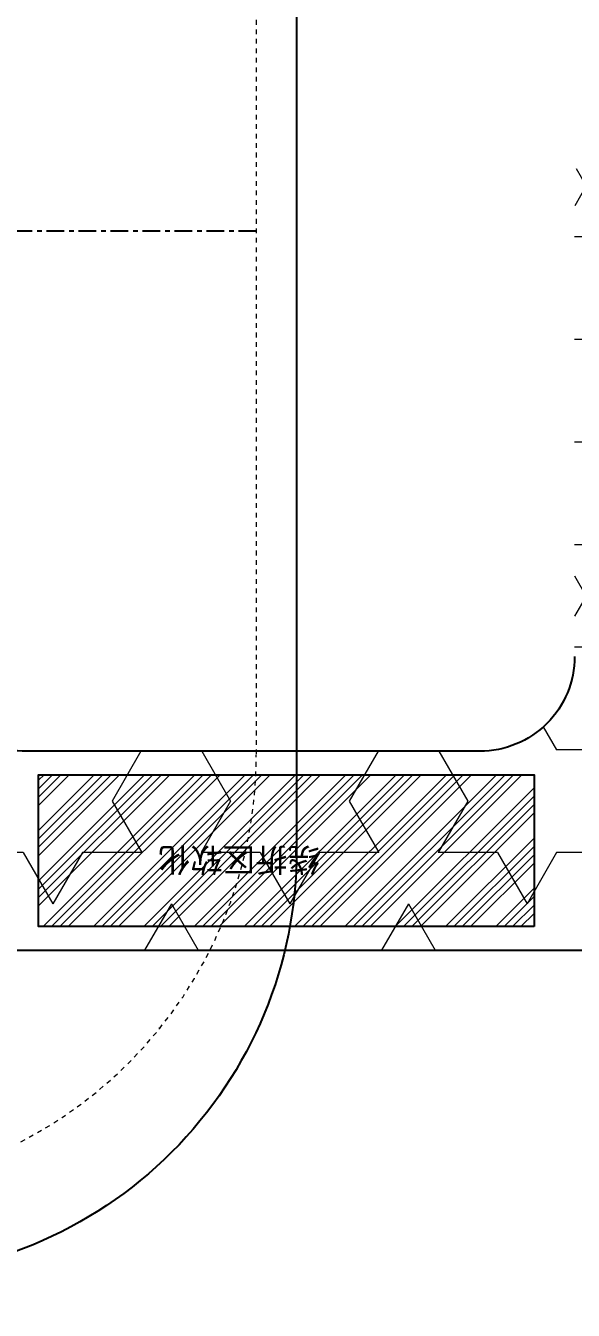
# Model space of a CAD drawing. Header units: inches. Extents: x 1765 to 5217, y -1519 to 441.
# Drawn here: x 4219.82 to 4231.37, y -1298.86 to -1271.75 of the extents above; entities that cross this region are included whole.
import ezdxf

# ---------------------------------------------------------------- set-up
doc = ezdxf.new("R2010")
doc.units = ezdxf.units.IN
doc.header["$MEASUREMENT"] = 0
doc.linetypes.add('CENTER', pattern=[0.6, 0.375, -0.075, 0.075, -0.075])
doc.linetypes.add('DOT', pattern=[0.2, 0.1, -0.1])
for name, color, linetype, lineweight in [('AA', 7, 'Continuous', 13), ('DIM', 3, 'Continuous', 15), ('EMI', 5, 'Continuous', 5)]:
    doc.layers.add(name, color=color, linetype=linetype, lineweight=lineweight)
doc.layers.add('FPC', color=7, linetype='Continuous')

msp = doc.modelspace()

# ---------------------------------------------------------------- hatches: boundary and pattern name
at = {"layer": 'DIM'}
h = msp.add_hatch(dxfattribs=at)
h.set_pattern_fill('ANSI34', color=6, style=0)
h.set_pattern_definition([(225, (7869.76825, -2803.94464), (0.53033009, -0.53033009), []), (225, (7869.5915, -2803.94464), (0.53033009, -0.53033009), []), (225, (7869.4147, -2803.94464), (0.53033009, -0.53033009), []), (225, (7869.2379, -2803.94464), (0.53033009, -0.53033009), [])])
h.paths.add_polyline_path([(4230.543, -1290.759), (4220.094, -1290.759), (4220.094, -1287.559), (4230.543, -1287.559)])
at = {"layer": 'EMI'}
h = msp.add_hatch(dxfattribs=at)
h.set_pattern_fill('STARS', color=256, scale=10, style=0)
h.set_pattern_definition([(180, (7869.7683, -2928.1506), (0, -2.1650635), [1.25, -1.25]), (240, (7869.7683, -2928.1506), (1.875, -1.0825318), [1.25, -1.25]), (300, (7869.1433, -2929.2332), (1.875, 1.0825318), [1.25, -1.25])])
edge = h.paths.add_edge_path()
edge.add_line((4243.53, -1282.359), (4243.53, -1274.21))
edge.add_arc((4241.526, -1274.212), 2.004, 0.0494, 92.745)
edge.add_line((4241.43, -1272.21), (4234.4, -1272.21))
edge.add_arc((4234.4, -1275.21), 3, 90, 180)
edge.add_line((4231.4, -1275.21), (4231.4, -1285.059))
edge.add_arc((4229.4, -1285.059), 2, -90, 0, ccw=False)
edge.add_line((4229.4, -1287.059), (4219.747, -1287.059))
edge.add_arc((4219.747, -1286.059), 1, 180, 270, ccw=False)
edge.add_line((4218.747, -1286.059), (4218.747, -1283.259))
edge.add_arc((4217.747, -1283.259), 1, 360, 449.9714)
edge.add_arc((4217.748, -1281.259), 1, 180, 269.9714, ccw=False)
edge.add_line((4216.748, -1281.259), (4216.748, -1279.852))
edge.add_line((4216.748, -1279.852), (4211.748, -1279.852))
edge.add_arc((4211.748, -1278.852), 1, 180, 270, ccw=False)
edge.add_line((4210.748, -1278.852), (4210.748, -1274.852))
edge.add_line((4210.748, -1274.852), (4206.148, -1274.852))
edge.add_line((4206.148, -1274.852), (4206.148, -1282.85))
edge.add_line((4206.148, -1282.85), (4198.698, -1282.85))
edge.add_line((4198.698, -1282.85), (4198.698, -1287.559))
edge.add_line((4198.698, -1287.559), (4216.748, -1287.559))
edge.add_line((4216.748, -1287.559), (4216.748, -1291.259))
edge.add_line((4216.748, -1291.259), (4233.6, -1291.259))
edge.add_arc((4233.6, -1289.259), 2, 270, 360)
edge.add_line((4235.6, -1289.259), (4235.6, -1277.71))
edge.add_arc((4236.6, -1277.71), 1, 90, 180, ccw=False)
edge.add_line((4236.6, -1276.71), (4238.43, -1276.71))
edge.add_arc((4238.319, -1277.714), 1.01, 0.2418, 83.7326, ccw=False)
edge.add_line((4239.33, -1277.71), (4239.33, -1282.359))
edge.add_line((4239.33, -1282.359), (4243.53, -1282.359))

# ---------------------------------------------------------------- linework, layer by layer
at = {"color": 1, "linetype": 'CENTER'}
msp.add_line((4224.686, -1276.08), (4191.599, -1276.08), dxfattribs=at)
msp.add_lwpolyline([(4225.536, -1263.445), (4225.536, -1289.16, -0.414214), (4216.536, -1298.16), (4199.749, -1298.16, -0.414214), (4190.749, -1289.16), (4190.749, -1263.445, -0.414214), (4199.169, -1255.025), (4217.116, -1255.025, -0.414214)], format="xyb", close=True)
msp.add_lwpolyline([(4225.536, -1263.445), (4225.536, -1289.16, -0.414214), (4216.536, -1298.16), (4199.749, -1298.16, -0.414214), (4190.749, -1289.16), (4190.749, -1263.445, -0.414214), (4199.169, -1255.025), (4217.116, -1255.025, -0.414214)], format="xyb", close=True)
msp.add_lwpolyline([(4230.543, -1290.759), (4220.094, -1290.759), (4220.094, -1287.559), (4230.543, -1287.559)], close=True)
at = {"color": 195, "linetype": 'Continuous'}
msp.add_lwpolyline([(4222.648, -1292.911, -0.001859), (4222.633, -1292.911)], format="xyb", dxfattribs=at)
at = {"layer": 'AA', "color": 1, "linetype": 'DOT'}
msp.add_lwpolyline([(4191.599, -1265.025, -0.414214), (4200.799, -1255.825), (4215.486, -1255.825, -0.414214), (4224.686, -1265.025), (4224.686, -1287.136, -0.414214), (4215.486, -1296.336), (4200.799, -1296.336, -0.414214), (4191.599, -1287.136)], format="xyb", close=True, dxfattribs=at)
msp.add_lwpolyline([(4191.599, -1265.025, -0.414214), (4200.799, -1255.825), (4215.486, -1255.825, -0.414214), (4224.686, -1265.025), (4224.686, -1287.136, -0.414214), (4215.486, -1296.336), (4200.799, -1296.336, -0.414214), (4191.599, -1287.136)], format="xyb", close=True, dxfattribs=at)
at = {"layer": 'EMI'}
msp.add_lwpolyline([(4231.4, -1285.059, -0.414214), (4229.4, -1287.059), (4219.747, -1287.059, -0.414214), (4218.747, -1286.059), (4218.747, -1283.259, 0.414067), (4217.747, -1282.259, -0.414067), (4216.748, -1281.259), (4216.748, -1279.852), (4211.748, -1279.852, -0.414214), (4210.748, -1278.852), (4210.748, -1274.852), (4206.148, -1274.852), (4206.148, -1282.85), (4198.698, -1282.85), (4198.698, -1287.559), (4216.748, -1287.559), (4216.748, -1291.259), (4233.6, -1291.259, 0.414214)], format="xyb", dxfattribs=at)
at = {"layer": 'FPC', "color": 2, "lineweight": -3}
for points in [[(4231.4, -1285.059, -0.414214), (4229.4, -1287.059), (4219.747, -1287.059, -0.414214), (4218.747, -1286.059), (4218.747, -1283.259, 0.414067), (4217.747, -1282.259, -0.414067), (4216.748, -1281.259), (4216.748, -1276.852, 0.414214), (4214.748, -1274.852), (4193.649, -1274.852, 0.414214), (4192.649, -1275.852), (4192.649, -1291.558, 0.241069), (4193.48, -1293.18), (4198.489, -1296.791, -0.241069), (4198.904, -1297.602), (4198.904, -1298.86)], [(4201.935, -1298.86, -0.017571), (4201.933, -1298.789), (4201.933, -1295.273, 0.241069), (4201.517, -1294.461), (4199.113, -1292.728, -0.241069), (4198.698, -1291.917), (4198.698, -1288.607, -1), (4199.898, -1288.607), (4199.898, -1291.309, 0.241069), (4200.313, -1292.121), (4200.996, -1292.613, 0.157425), (4201.581, -1292.802), (4215.748, -1292.802, 0.414214), (4216.748, -1291.802), (4216.748, -1291.759, -0.414214), (4217.248, -1291.259), (4233.6, -1291.259, 0.414214)]]:
    msp.add_lwpolyline(points, format="xyb", dxfattribs=at)

# ---------------------------------------------------------------- texts
at = {"insert": (4226.027, -1289.602), "char_height": 0.5, "width": 13.46019, "attachment_point": 1, "rotation": 180}
msp.add_mtext('{\\fSimSun|b0|i0|c134|p2;绕折区软化}', dxfattribs=at)

doc.saveas('drawing.dxf')
